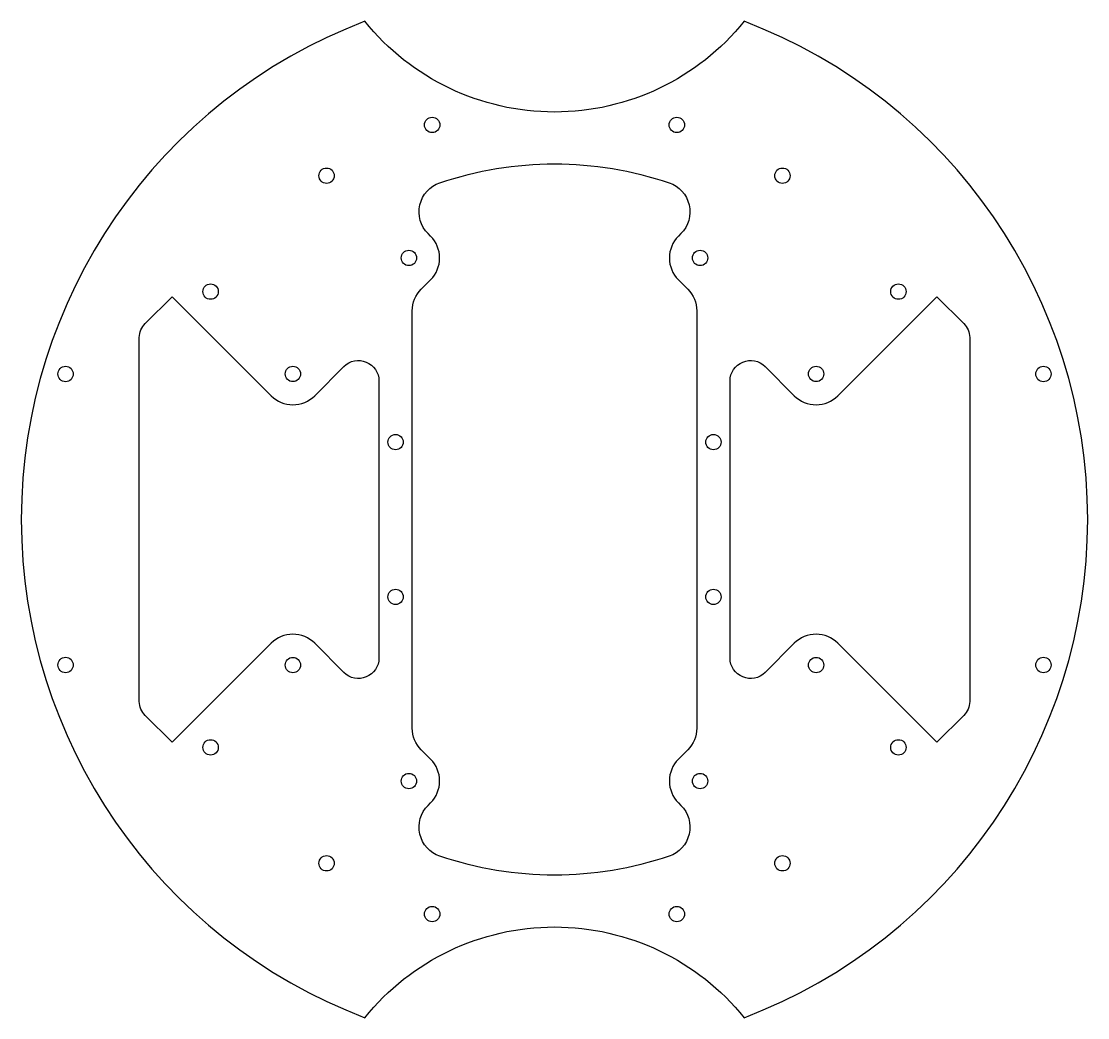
# Model space of a CAD drawing. Header units: millimetres. Extents: x -104 to 104, y 30 to 224.
import ezdxf

# ---------------------------------------------------------------- set-up
doc = ezdxf.new("R2010")
doc.units = ezdxf.units.MM

msp = doc.modelspace()

# ---------------------------------------------------------------- linework, layer by layer
for points in [[(-36.99, 224.2, 0.689413), (-36.99, 29.8, -0.478513), (36.99, 29.8, 0.689413), (36.99, 224.2, -0.478513)], [(25.99, 82.05), (24.16, 80.22, 0.414214), (24.16, 71.73), (24.66, 71.23, -0.555532), (22.34, 61.31, -0.165421), (-22.34, 61.31, -0.555532), (-24.66, 71.23), (-24.16, 71.73, 0.414214), (-24.16, 80.22), (-25.99, 82.05, -0.198912), (-27.75, 86.3), (-27.75, 167.7, -0.198912), (-25.99, 171.95), (-24.16, 173.78, 0.414214), (-24.16, 182.27), (-24.66, 182.77, -0.555532), (-22.34, 192.69, -0.165421), (22.34, 192.69, -0.555532), (24.66, 182.77), (24.16, 182.27, 0.414214), (24.16, 173.78), (25.99, 171.95, -0.198912), (27.75, 167.7), (27.75, 86.3, -0.198912)], [(-74.58, 170.47), (-67.47, 163.36), (-55.27, 151.16, 0.414214), (-46.78, 151.16), (-41.08, 156.86, -0.668179), (-34.25, 154.03), (-34.25, 99.97, -0.668179), (-41.08, 97.14), (-46.78, 102.84, 0.414214), (-55.27, 102.84), (-67.47, 90.64), (-74.58, 83.53), (-79.82, 88.77, -0.192158), (-80.99, 91.49), (-80.99, 162.51, -0.192158), (-79.82, 165.23)], [(67.47, 163.36), (74.58, 170.47), (79.82, 165.23, -0.192158), (80.99, 162.51), (80.99, 91.49, -0.192158), (79.82, 88.77), (74.58, 83.53), (67.47, 90.64), (55.27, 102.84, 0.414214), (46.78, 102.84), (41.08, 97.14, -0.668179), (34.25, 99.97), (34.25, 154.03, -0.668179), (41.08, 156.86), (46.78, 151.16, 0.414214), (55.27, 151.16)]]:
    msp.add_lwpolyline(points, format="xyb", close=True)
for centre in [(-23.86, 203.98), (23.86, 203.98), (-44.46, 194.08), (44.46, 194.08), (-28.4, 178.03), (28.4, 178.03), (-67.08, 171.46), (67.08, 171.46), (-95.37, 155.39), (-51.03, 155.4), (51.03, 155.4), (95.37, 155.39), (-31, 142.1), (31, 142.1), (-31, 111.9), (31, 111.9), (-95.37, 98.61), (-51.03, 98.6), (51.03, 98.6), (95.37, 98.61), (-67.08, 82.54), (67.08, 82.54), (-28.4, 75.97), (28.4, 75.97), (-44.46, 59.92), (44.46, 59.92), (-23.86, 50.02), (23.86, 50.02)]:
    msp.add_circle(centre, 1.5)

doc.saveas('drawing.dxf')
